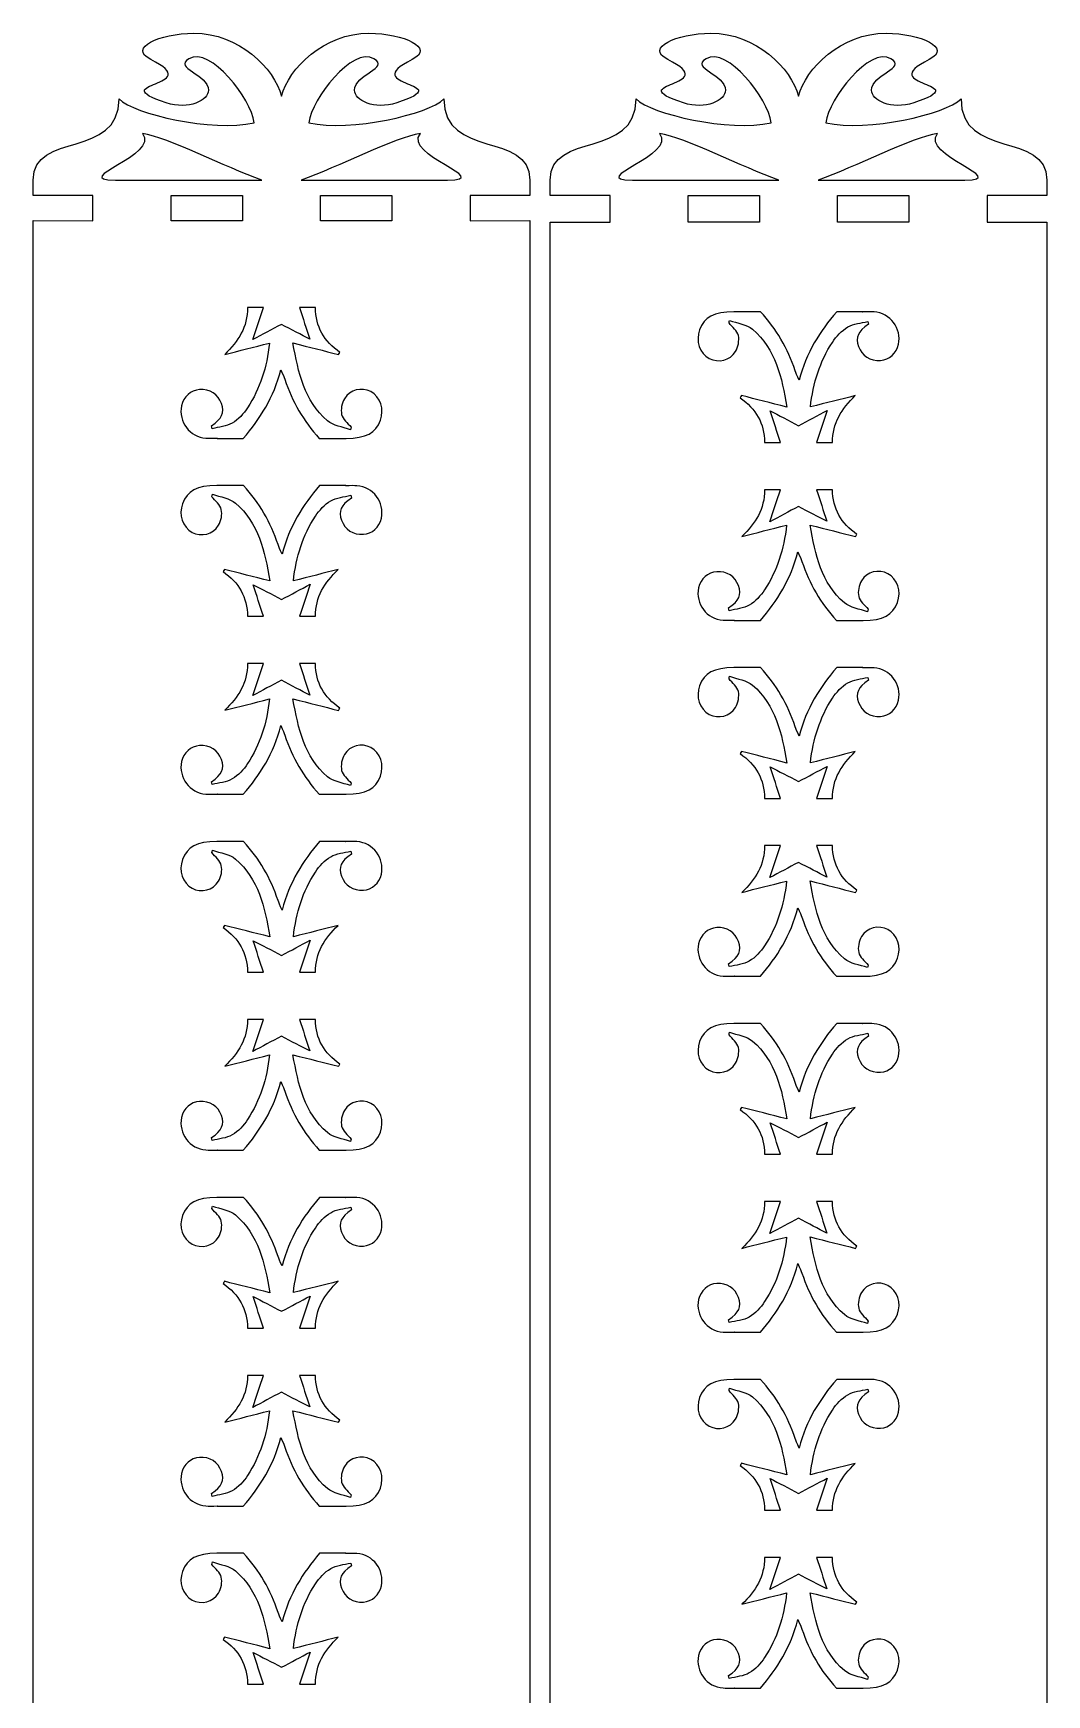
# Model space of a CAD drawing. Extents: x 4 to 934, y -398 to -4.
# Drawn here: x 602 to 731.8, y -216.7 to -4 of the extents above; entities that cross this region are included whole.
import ezdxf

# ---------------------------------------------------------------- set-up
doc = ezdxf.new("R2010")
doc.units = 0
doc.header["$MEASUREMENT"] = 0
doc.layers.add('LAYER_1', color=7, linetype='CONTINUOUS')

msp = doc.modelspace()

# ---------------------------------------------------------------- linework, layer by layer
at = {"layer": 'LAYER_1'}
for points in [[(619.67, -24.79), (628.8, -24.79), (628.8, -28), (619.67, -28), (619.67, -24.79)], [(647.94, -28), (638.81, -28), (638.81, -24.79), (647.94, -24.79), (647.94, -28)], [(685.88, -24.79), (695.02, -24.79), (695.02, -28.2), (685.88, -28.2), (685.88, -24.79)], [(714.16, -28.2), (705.02, -28.2), (705.02, -24.79), (714.16, -24.79), (714.16, -28.2)]]:
    msp.add_lwpolyline(points, dxfattribs=at)
for points, knots in [([(665.6, -24.79), (665.6, -24.79), (665.6, -22.79), (665.6, -22.79), (665.6, -16.47), (654.61, -20.17), (654.61, -12.41), (652.68, -14.34), (642.68, -16.7), (637.31, -15.47), (637.67, -12.37), (642.91, -5.68), (645.65, -7.27), (647.75, -8.47), (643.17, -9.21), (643.17, -11.31), (643.17, -12.57), (645.65, -13.86), (648.56, -12.91), (656.91, -10.18), (643.24, -10.97), (650.56, -7.36), (653.5, -5.9), (649.47, -4), (645.01, -4), (639.3, -4), (634.71, -8.52), (633.81, -12.05), (632.91, -8.52), (628.31, -4), (622.6, -4), (618.14, -4), (614.11, -5.9), (617.06, -7.36), (624.38, -10.97), (610.71, -10.18), (619.05, -12.91), (621.96, -13.86), (624.45, -12.57), (624.45, -11.31), (624.45, -9.21), (619.87, -8.47), (621.96, -7.27), (624.7, -5.68), (629.95, -12.37), (630.3, -15.47), (624.93, -16.7), (614.93, -14.34), (613, -12.41), (613, -20.17), (602.01, -16.47), (602.01, -22.79), (602.01, -22.79), (602.01, -24.79), (602.01, -24.79), (602.01, -24.79), (609.66, -24.79), (609.66, -24.79), (609.66, -24.79), (609.66, -28), (609.66, -28), (609.66, -28), (602.01, -27.99), (602.01, -27.99), (602.01, -27.99), (602.01, -272), (602.01, -272), (602.01, -272), (609.66, -272), (609.66, -272), (609.66, -272), (609.66, -275), (609.66, -275), (609.66, -275), (619.67, -275), (619.67, -275), (619.67, -275), (619.67, -272), (619.67, -272), (619.67, -272), (628.8, -272), (628.8, -272), (628.8, -272), (628.8, -275), (628.8, -275), (628.8, -275), (638.81, -275), (638.81, -275), (638.81, -275), (638.81, -272), (638.81, -272), (638.81, -272), (647.94, -272), (647.94, -272), (647.94, -272), (647.94, -275), (647.94, -275), (647.94, -275), (657.95, -275), (657.95, -275), (657.95, -275), (657.95, -272), (657.95, -272), (657.95, -272), (665.6, -272), (665.6, -272), (665.6, -272), (665.6, -27.99), (665.6, -27.99), (665.6, -27.99), (657.95, -28), (657.95, -28), (657.95, -28), (657.95, -24.79), (657.95, -24.79), (657.95, -24.79), (665.6, -24.79), (665.6, -24.79)], [0, 0, 0, 0, 1, 1, 1, 2, 2, 2, 3, 3, 3, 4, 4, 4, 5, 5, 5, 6, 6, 6, 7, 7, 7, 8, 8, 8, 9, 9, 9, 10, 10, 10, 11, 11, 11, 12, 12, 12, 13, 13, 13, 14, 14, 14, 15, 15, 15, 16, 16, 16, 17, 17, 17, 18, 18, 18, 19, 19, 19, 20, 20, 20, 21, 21, 21, 22, 22, 22, 23, 23, 23, 24, 24, 24, 25, 25, 25, 26, 26, 26, 27, 27, 27, 28, 28, 28, 29, 29, 29, 30, 30, 30, 31, 31, 31, 32, 32, 32, 33, 33, 33, 34, 34, 34, 35, 35, 35, 36, 36, 36, 37, 37, 37, 38, 38, 38, 39, 39, 39, 39]), ([(731.82, -24.79), (731.82, -24.79), (731.82, -22.79), (731.82, -22.79), (731.82, -16.47), (720.83, -20.17), (720.83, -12.41), (718.9, -14.34), (708.89, -16.7), (703.53, -15.47), (703.88, -12.37), (709.13, -5.68), (711.86, -7.27), (713.96, -8.47), (709.38, -9.21), (709.38, -11.31), (709.38, -12.57), (711.86, -13.86), (714.77, -12.91), (723.12, -10.18), (709.45, -10.97), (716.77, -7.36), (719.72, -5.9), (715.68, -4), (711.23, -4), (705.51, -4), (700.92, -8.52), (700.02, -12.05), (699.12, -8.52), (694.53, -4), (688.81, -4), (684.36, -4), (680.32, -5.9), (683.27, -7.36), (690.59, -10.97), (676.92, -10.18), (685.27, -12.91), (688.18, -13.86), (690.66, -12.57), (690.66, -11.31), (690.66, -9.21), (686.09, -8.47), (688.18, -7.27), (690.91, -5.68), (696.16, -12.37), (696.51, -15.47), (691.15, -16.7), (681.15, -14.34), (679.21, -12.41), (679.21, -20.17), (668.23, -16.47), (668.23, -22.79), (668.23, -22.79), (668.23, -24.79), (668.23, -24.79), (668.23, -24.79), (675.88, -24.79), (675.88, -24.79), (675.88, -24.79), (675.88, -28.2), (675.88, -28.2), (675.88, -28.2), (668.23, -28.19), (668.23, -28.19), (668.23, -28.19), (668.23, -249.75), (668.23, -249.75), (668.23, -249.75), (675.88, -249.75), (675.88, -249.75), (675.88, -249.75), (675.88, -252.74), (675.88, -252.74), (675.88, -252.74), (685.88, -252.74), (685.88, -252.74), (685.88, -252.74), (685.88, -249.75), (685.88, -249.75), (685.88, -249.75), (695.02, -249.75), (695.02, -249.75), (695.02, -249.75), (695.02, -252.74), (695.02, -252.74), (695.02, -252.74), (705.02, -252.74), (705.02, -252.74), (705.02, -252.74), (705.02, -249.75), (705.02, -249.75), (705.02, -249.75), (714.16, -249.75), (714.16, -249.75), (714.16, -249.75), (714.16, -252.74), (714.16, -252.74), (714.16, -252.74), (724.16, -252.74), (724.16, -252.74), (724.16, -252.74), (724.16, -249.75), (724.16, -249.75), (724.16, -249.75), (731.82, -249.75), (731.82, -249.75), (731.82, -249.75), (731.82, -28.19), (731.82, -28.19), (731.82, -28.19), (724.16, -28.2), (724.16, -28.2), (724.16, -28.2), (724.16, -24.79), (724.16, -24.79), (724.16, -24.79), (731.82, -24.79), (731.82, -24.79)], [0, 0, 0, 0, 1, 1, 1, 2, 2, 2, 3, 3, 3, 4, 4, 4, 5, 5, 5, 6, 6, 6, 7, 7, 7, 8, 8, 8, 9, 9, 9, 10, 10, 10, 11, 11, 11, 12, 12, 12, 13, 13, 13, 14, 14, 14, 15, 15, 15, 16, 16, 16, 17, 17, 17, 18, 18, 18, 19, 19, 19, 20, 20, 20, 21, 21, 21, 22, 22, 22, 23, 23, 23, 24, 24, 24, 25, 25, 25, 26, 26, 26, 27, 27, 27, 28, 28, 28, 29, 29, 29, 30, 30, 30, 31, 31, 31, 32, 32, 32, 33, 33, 33, 34, 34, 34, 35, 35, 35, 36, 36, 36, 37, 37, 37, 38, 38, 38, 39, 39, 39, 39]), ([(612.53, -22.79), (606.41, -22.79), (618.35, -19.64), (616, -16.82), (619.29, -17.34), (626.62, -21.18), (631.28, -22.79), (631.28, -22.79), (612.53, -22.79), (612.53, -22.79)], [0, 0, 0, 0, 1, 1, 1, 2, 2, 2, 3, 3, 3, 3]), ([(651.61, -16.82), (649.26, -19.64), (661.2, -22.79), (655.08, -22.79), (655.08, -22.79), (636.33, -22.79), (636.33, -22.79), (641, -21.18), (648.32, -17.34), (651.61, -16.82)], [0, 0, 0, 0, 1, 1, 1, 2, 2, 2, 3, 3, 3, 3]), ([(678.74, -22.79), (672.63, -22.79), (684.56, -19.64), (682.21, -16.82), (685.5, -17.34), (692.83, -21.18), (697.49, -22.79), (697.49, -22.79), (678.74, -22.79), (678.74, -22.79)], [0, 0, 0, 0, 1, 1, 1, 2, 2, 2, 3, 3, 3, 3]), ([(717.83, -16.82), (715.48, -19.64), (727.41, -22.79), (721.3, -22.79), (721.3, -22.79), (702.55, -22.79), (702.55, -22.79), (707.21, -21.18), (714.54, -17.34), (717.83, -16.82)], [0, 0, 0, 0, 1, 1, 1, 2, 2, 2, 3, 3, 3, 3]), ([(646.47, -53.55), (645.85, -55.17), (644.67, -55.85), (642.09, -55.86), (642.09, -55.86), (638.65, -55.86), (638.65, -55.86), (636.65, -53.66), (635.17, -51.15), (634.24, -48.3), (634.14, -48), (634, -47.72), (633.73, -47.07), (632.83, -50.61), (631.04, -53.38), (628.92, -55.86), (628.92, -55.86), (625.58, -55.86), (625.58, -55.86), (625.59, -55.85), (625.6, -55.85), (625.61, -55.84), (624.91, -55.84), (624.52, -55.86), (624.13, -55.84), (622.08, -55.71), (620.57, -53.7), (621.01, -51.69), (621.27, -50.51), (622.18, -49.7), (623.32, -49.62), (624.61, -49.53), (625.7, -50.23), (626.11, -51.41), (626.53, -52.59), (626.2, -53.34), (624.85, -54.25), (624.88, -54.38), (624.91, -54.5), (624.93, -54.62), (625.79, -54.39), (626.76, -54.34), (627.5, -53.91), (628.28, -53.45), (628.96, -52.71), (629.46, -51.94), (631.07, -49.48), (631.92, -46.76), (632.28, -43.66), (630.23, -44.19), (628.39, -44.65), (626.55, -45.12), (628.27, -43.43), (629.49, -41.59), (629.44, -39.12), (629.44, -39.12), (631.49, -39.12), (631.49, -39.12), (631.05, -40.48), (630.6, -41.84), (630.14, -43.22), (631.3, -42.6), (632.59, -41.91), (633.79, -41.27), (635.09, -41.95), (636.36, -42.61), (637.43, -43.16), (636.99, -41.81), (636.55, -40.47), (636.12, -39.12), (636.12, -39.12), (638.16, -39.12), (638.16, -39.12), (638.15, -41.57), (639.27, -43.44), (641.29, -44.85), (641.22, -44.94), (641.16, -45.03), (641.09, -45.12), (639.24, -44.65), (637.39, -44.19), (635.28, -43.65), (635.95, -47.49), (636.74, -51.06), (639.69, -53.61), (640.43, -54.26), (641.63, -54.38), (642.63, -54.75), (642.65, -54.64), (642.68, -54.54), (642.71, -54.43), (642.29, -53.89), (641.65, -53.4), (641.51, -52.8), (641.37, -52.18), (641.53, -51.34), (641.87, -50.78), (642.56, -49.6), (644.1, -49.27), (645.24, -49.88), (646.47, -50.53), (647.01, -52.13), (646.47, -53.55)], [0, 0, 0, 0, 1, 1, 1, 2, 2, 2, 3, 3, 3, 4, 4, 4, 5, 5, 5, 6, 6, 6, 7, 7, 7, 8, 8, 8, 9, 9, 9, 10, 10, 10, 11, 11, 11, 12, 12, 12, 13, 13, 13, 14, 14, 14, 15, 15, 15, 16, 16, 16, 17, 17, 17, 18, 18, 18, 19, 19, 19, 20, 20, 20, 21, 21, 21, 22, 22, 22, 23, 23, 23, 24, 24, 24, 25, 25, 25, 26, 26, 26, 27, 27, 27, 28, 28, 28, 29, 29, 29, 30, 30, 30, 31, 31, 31, 32, 32, 32, 33, 33, 33, 34, 34, 34, 34]), ([(700.1, -48.43), (701, -44.9), (702.78, -42.12), (704.91, -39.65), (704.91, -39.65), (708.25, -39.65), (708.25, -39.65), (708.24, -39.66), (708.23, -39.66), (708.22, -39.67), (708.92, -39.67), (709.3, -39.65), (709.69, -39.67), (711.75, -39.8), (713.26, -41.81), (712.82, -43.82), (712.56, -44.99), (711.65, -45.81), (710.51, -45.88), (709.22, -45.98), (708.13, -45.28), (707.71, -44.1), (707.3, -42.92), (707.63, -42.17), (708.97, -41.25), (708.95, -41.13), (708.92, -41.01), (708.9, -40.89), (708.03, -41.11), (707.07, -41.17), (706.33, -41.6), (705.55, -42.06), (704.86, -42.8), (704.36, -43.57), (702.76, -46.02), (701.9, -48.75), (701.54, -51.84), (703.6, -51.32), (705.44, -50.86), (707.28, -50.39), (705.56, -52.08), (704.34, -53.92), (704.38, -56.38), (704.38, -56.38), (702.33, -56.38), (702.33, -56.38), (702.78, -55.03), (703.23, -53.66), (703.69, -52.28), (702.52, -52.91), (701.23, -53.6), (700.04, -54.24), (698.74, -53.56), (697.47, -52.9), (696.39, -52.34), (696.83, -53.7), (697.28, -55.04), (697.71, -56.38), (697.71, -56.38), (695.66, -56.38), (695.66, -56.38), (695.67, -53.94), (694.56, -52.07), (692.54, -50.66), (692.6, -50.57), (692.67, -50.47), (692.73, -50.39), (694.58, -50.85), (696.44, -51.32), (698.54, -51.85), (697.88, -48.02), (697.09, -44.45), (694.14, -41.9), (693.39, -41.25), (692.19, -41.13), (691.2, -40.76), (691.17, -40.87), (691.14, -40.97), (691.12, -41.08), (691.54, -41.62), (692.17, -42.11), (692.32, -42.71), (692.46, -43.33), (692.29, -44.17), (691.96, -44.73), (691.27, -45.91), (689.73, -46.23), (688.59, -45.63), (687.36, -44.98), (686.82, -43.38), (687.36, -41.96), (687.97, -40.34), (689.16, -39.67), (691.74, -39.65), (691.74, -39.65), (695.17, -39.65), (695.17, -39.65), (697.17, -41.84), (698.65, -44.36), (699.59, -47.21), (699.68, -47.5), (699.83, -47.79), (700.1, -48.43)], [0, 0, 0, 0, 1, 1, 1, 2, 2, 2, 3, 3, 3, 4, 4, 4, 5, 5, 5, 6, 6, 6, 7, 7, 7, 8, 8, 8, 9, 9, 9, 10, 10, 10, 11, 11, 11, 12, 12, 12, 13, 13, 13, 14, 14, 14, 15, 15, 15, 16, 16, 16, 17, 17, 17, 18, 18, 18, 19, 19, 19, 20, 20, 20, 21, 21, 21, 22, 22, 22, 23, 23, 23, 24, 24, 24, 25, 25, 25, 26, 26, 26, 27, 27, 27, 28, 28, 28, 29, 29, 29, 30, 30, 30, 31, 31, 31, 32, 32, 32, 33, 33, 33, 34, 34, 34, 34]), ([(643.47, -61.93), (645.53, -62.05), (647.04, -64.06), (646.6, -66.08), (646.34, -67.25), (645.43, -68.06), (644.29, -68.14), (643, -68.23), (641.91, -67.53), (641.5, -66.35), (641.08, -65.17), (641.41, -64.42), (642.76, -63.51), (642.73, -63.38), (642.71, -63.26), (642.68, -63.14), (641.81, -63.37), (640.85, -63.42), (640.11, -63.86), (639.34, -64.32), (638.65, -65.06), (638.15, -65.82), (636.55, -68.28), (635.68, -71), (635.33, -74.1), (637.38, -73.58), (639.22, -73.11), (641.06, -72.65), (639.34, -74.33), (638.12, -76.17), (638.17, -78.64), (638.17, -78.64), (636.12, -78.64), (636.12, -78.64), (636.56, -77.28), (637.02, -75.92), (637.47, -74.54), (636.31, -75.16), (635.02, -75.85), (633.82, -76.49), (632.52, -75.81), (631.25, -75.15), (630.18, -74.6), (630.62, -75.95), (631.06, -77.3), (631.5, -78.64), (631.5, -78.64), (629.45, -78.64), (629.45, -78.64), (629.45, -76.19), (628.34, -74.32), (626.32, -72.91), (626.39, -72.82), (626.45, -72.73), (626.51, -72.64), (628.37, -73.11), (630.22, -73.58), (632.33, -74.11), (631.66, -70.27), (630.87, -66.7), (627.92, -64.15), (627.17, -63.5), (625.98, -63.38), (624.98, -63.01), (624.95, -63.12), (624.93, -63.23), (624.9, -63.33), (625.32, -63.87), (625.96, -64.36), (626.1, -64.97), (626.25, -65.59), (626.08, -66.42), (625.75, -66.99), (625.05, -68.16), (623.51, -68.49), (622.37, -67.89), (621.14, -67.23), (620.6, -65.63), (621.14, -64.22), (621.76, -62.59), (622.94, -61.92), (625.52, -61.9), (625.52, -61.9), (628.96, -61.9), (628.96, -61.9), (630.95, -64.1), (632.43, -66.62), (633.37, -69.46), (633.46, -69.76), (633.61, -70.04), (633.88, -70.69), (634.78, -67.15), (636.57, -64.38), (638.69, -61.9), (638.69, -61.9), (642.03, -61.9), (642.03, -61.9), (642.03, -61.91), (642.02, -61.92), (642, -61.92), (642.7, -61.92), (643.09, -61.9), (643.47, -61.93)], [0, 0, 0, 0, 1, 1, 1, 2, 2, 2, 3, 3, 3, 4, 4, 4, 5, 5, 5, 6, 6, 6, 7, 7, 7, 8, 8, 8, 9, 9, 9, 10, 10, 10, 11, 11, 11, 12, 12, 12, 13, 13, 13, 14, 14, 14, 15, 15, 15, 16, 16, 16, 17, 17, 17, 18, 18, 18, 19, 19, 19, 20, 20, 20, 21, 21, 21, 22, 22, 22, 23, 23, 23, 24, 24, 24, 25, 25, 25, 26, 26, 26, 27, 27, 27, 28, 28, 28, 29, 29, 29, 30, 30, 30, 31, 31, 31, 32, 32, 32, 33, 33, 33, 34, 34, 34, 34]), ([(712.69, -76.85), (712.07, -78.48), (710.88, -79.15), (708.3, -79.17), (708.3, -79.17), (704.87, -79.17), (704.87, -79.17), (702.87, -76.97), (701.39, -74.45), (700.46, -71.61), (700.36, -71.31), (700.22, -71.02), (699.94, -70.38), (699.04, -73.91), (697.26, -76.69), (695.14, -79.17), (695.14, -79.17), (691.79, -79.17), (691.79, -79.17), (691.8, -79.16), (691.81, -79.15), (691.82, -79.15), (691.13, -79.15), (690.74, -79.16), (690.35, -79.14), (688.29, -79.02), (686.78, -77), (687.22, -74.99), (687.49, -73.82), (688.4, -73.01), (689.54, -72.93), (690.82, -72.84), (691.91, -73.53), (692.33, -74.71), (692.75, -75.9), (692.41, -76.64), (691.07, -77.56), (691.09, -77.68), (691.12, -77.8), (691.14, -77.92), (692.01, -77.7), (692.98, -77.65), (693.72, -77.21), (694.49, -76.75), (695.18, -76.01), (695.68, -75.24), (697.28, -72.79), (698.14, -70.06), (698.5, -66.97), (696.44, -67.49), (694.6, -67.95), (692.77, -68.42), (694.49, -66.73), (695.71, -64.89), (695.66, -62.43), (695.66, -62.43), (697.71, -62.43), (697.71, -62.43), (697.26, -63.79), (696.81, -65.15), (696.36, -66.53), (697.52, -65.91), (698.81, -65.22), (700.01, -64.58), (701.31, -65.26), (702.58, -65.91), (703.65, -66.47), (703.21, -65.12), (702.77, -63.77), (702.33, -62.43), (702.33, -62.43), (704.38, -62.43), (704.38, -62.43), (704.37, -64.87), (705.49, -66.74), (707.51, -68.15), (707.44, -68.24), (707.38, -68.34), (707.31, -68.43), (705.46, -67.96), (703.61, -67.49), (701.5, -66.96), (702.17, -70.79), (702.95, -74.36), (705.9, -76.92), (706.65, -77.56), (707.85, -77.69), (708.84, -78.05), (708.87, -77.95), (708.9, -77.84), (708.93, -77.73), (708.51, -77.19), (707.87, -76.7), (707.73, -76.1), (707.58, -75.48), (707.75, -74.64), (708.08, -74.08), (708.77, -72.9), (710.32, -72.58), (711.46, -73.18), (712.69, -73.83), (713.23, -75.43), (712.69, -76.85)], [0, 0, 0, 0, 1, 1, 1, 2, 2, 2, 3, 3, 3, 4, 4, 4, 5, 5, 5, 6, 6, 6, 7, 7, 7, 8, 8, 8, 9, 9, 9, 10, 10, 10, 11, 11, 11, 12, 12, 12, 13, 13, 13, 14, 14, 14, 15, 15, 15, 16, 16, 16, 17, 17, 17, 18, 18, 18, 19, 19, 19, 20, 20, 20, 21, 21, 21, 22, 22, 22, 23, 23, 23, 24, 24, 24, 25, 25, 25, 26, 26, 26, 27, 27, 27, 28, 28, 28, 29, 29, 29, 30, 30, 30, 31, 31, 31, 32, 32, 32, 33, 33, 33, 34, 34, 34, 34]), ([(646.47, -99.1), (645.85, -100.73), (644.67, -101.4), (642.09, -101.42), (642.09, -101.42), (638.65, -101.42), (638.65, -101.42), (636.65, -99.22), (635.17, -96.7), (634.24, -93.86), (634.14, -93.56), (634, -93.28), (633.73, -92.63), (632.83, -96.17), (631.04, -98.94), (628.92, -101.42), (628.92, -101.42), (625.58, -101.42), (625.58, -101.42), (625.59, -101.41), (625.6, -101.41), (625.61, -101.4), (624.91, -101.4), (624.52, -101.42), (624.13, -101.4), (622.08, -101.27), (620.57, -99.26), (621.01, -97.24), (621.27, -96.07), (622.18, -95.26), (623.32, -95.18), (624.61, -95.09), (625.7, -95.79), (626.11, -96.97), (626.53, -98.15), (626.2, -98.89), (624.85, -99.82), (624.88, -99.94), (624.91, -100.06), (624.93, -100.18), (625.79, -99.95), (626.76, -99.9), (627.5, -99.46), (628.28, -99), (628.96, -98.26), (629.46, -97.5), (631.07, -95.04), (631.92, -92.32), (632.28, -89.22), (630.23, -89.74), (628.39, -90.21), (626.55, -90.67), (628.27, -88.99), (629.49, -87.15), (629.44, -84.68), (629.44, -84.68), (631.49, -84.68), (631.49, -84.68), (631.05, -86.04), (630.6, -87.4), (630.14, -88.78), (631.3, -88.16), (632.59, -87.47), (633.79, -86.83), (635.09, -87.51), (636.36, -88.17), (637.43, -88.72), (636.99, -87.37), (636.55, -86.03), (636.12, -84.68), (636.12, -84.68), (638.16, -84.68), (638.16, -84.68), (638.15, -87.13), (639.27, -89), (641.29, -90.41), (641.22, -90.5), (641.16, -90.59), (641.09, -90.68), (639.24, -90.21), (637.39, -89.74), (635.28, -89.21), (635.95, -93.05), (636.74, -96.62), (639.69, -99.17), (640.43, -99.82), (641.63, -99.94), (642.63, -100.31), (642.65, -100.2), (642.68, -100.09), (642.71, -99.99), (642.29, -99.45), (641.65, -98.96), (641.51, -98.36), (641.37, -97.73), (641.53, -96.9), (641.87, -96.34), (642.56, -95.16), (644.1, -94.83), (645.24, -95.43), (646.47, -96.09), (647.01, -97.68), (646.47, -99.1)], [0, 0, 0, 0, 1, 1, 1, 2, 2, 2, 3, 3, 3, 4, 4, 4, 5, 5, 5, 6, 6, 6, 7, 7, 7, 8, 8, 8, 9, 9, 9, 10, 10, 10, 11, 11, 11, 12, 12, 12, 13, 13, 13, 14, 14, 14, 15, 15, 15, 16, 16, 16, 17, 17, 17, 18, 18, 18, 19, 19, 19, 20, 20, 20, 21, 21, 21, 22, 22, 22, 23, 23, 23, 24, 24, 24, 25, 25, 25, 26, 26, 26, 27, 27, 27, 28, 28, 28, 29, 29, 29, 30, 30, 30, 31, 31, 31, 32, 32, 32, 33, 33, 33, 34, 34, 34, 34]), ([(709.69, -85.23), (711.75, -85.35), (713.26, -87.37), (712.82, -89.38), (712.56, -90.55), (711.65, -91.37), (710.51, -91.45), (709.22, -91.53), (708.13, -90.84), (707.71, -89.65), (707.3, -88.48), (707.63, -87.73), (708.97, -86.81), (708.95, -86.69), (708.92, -86.57), (708.9, -86.45), (708.03, -86.67), (707.07, -86.73), (706.33, -87.16), (705.55, -87.62), (704.86, -88.36), (704.36, -89.12), (702.76, -91.58), (701.9, -94.31), (701.54, -97.4), (703.6, -96.88), (705.44, -96.42), (707.28, -95.95), (705.56, -97.64), (704.34, -99.48), (704.38, -101.94), (704.38, -101.94), (702.33, -101.94), (702.33, -101.94), (702.78, -100.58), (703.23, -99.22), (703.69, -97.85), (702.52, -98.46), (701.23, -99.15), (700.04, -99.79), (698.74, -99.12), (697.47, -98.46), (696.39, -97.9), (696.83, -99.26), (697.28, -100.6), (697.71, -101.94), (697.71, -101.94), (695.66, -101.94), (695.66, -101.94), (695.67, -99.5), (694.56, -97.63), (692.54, -96.22), (692.6, -96.13), (692.67, -96.04), (692.73, -95.94), (694.58, -96.41), (696.44, -96.88), (698.54, -97.42), (697.88, -93.58), (697.09, -90.01), (694.14, -87.45), (693.39, -86.81), (692.19, -86.68), (691.2, -86.32), (691.17, -86.42), (691.14, -86.53), (691.12, -86.63), (691.54, -87.18), (692.17, -87.66), (692.32, -88.27), (692.46, -88.89), (692.29, -89.73), (691.96, -90.29), (691.27, -91.46), (689.73, -91.8), (688.59, -91.19), (687.36, -90.54), (686.82, -88.94), (687.36, -87.52), (687.97, -85.89), (689.16, -85.22), (691.74, -85.21), (691.74, -85.21), (695.17, -85.21), (695.17, -85.21), (697.17, -87.4), (698.65, -89.92), (699.59, -92.77), (699.68, -93.07), (699.83, -93.35), (700.1, -93.99), (701, -90.46), (702.78, -87.68), (704.91, -85.21), (704.91, -85.21), (708.25, -85.21), (708.25, -85.21), (708.24, -85.21), (708.23, -85.22), (708.22, -85.23), (708.92, -85.23), (709.3, -85.21), (709.69, -85.23)], [0, 0, 0, 0, 1, 1, 1, 2, 2, 2, 3, 3, 3, 4, 4, 4, 5, 5, 5, 6, 6, 6, 7, 7, 7, 8, 8, 8, 9, 9, 9, 10, 10, 10, 11, 11, 11, 12, 12, 12, 13, 13, 13, 14, 14, 14, 15, 15, 15, 16, 16, 16, 17, 17, 17, 18, 18, 18, 19, 19, 19, 20, 20, 20, 21, 21, 21, 22, 22, 22, 23, 23, 23, 24, 24, 24, 25, 25, 25, 26, 26, 26, 27, 27, 27, 28, 28, 28, 29, 29, 29, 30, 30, 30, 31, 31, 31, 32, 32, 32, 33, 33, 33, 34, 34, 34, 34]), ([(643.47, -107.48), (645.53, -107.61), (647.04, -109.62), (646.6, -111.63), (646.34, -112.8), (645.43, -113.62), (644.29, -113.7), (643, -113.79), (641.91, -113.09), (641.5, -111.91), (641.08, -110.73), (641.41, -109.98), (642.76, -109.07), (642.73, -108.95), (642.71, -108.82), (642.68, -108.7), (641.81, -108.92), (640.85, -108.98), (640.11, -109.42), (639.34, -109.87), (638.65, -110.61), (638.15, -111.38), (636.55, -113.83), (635.68, -116.56), (635.33, -119.66), (637.38, -119.14), (639.22, -118.67), (641.06, -118.21), (639.34, -119.89), (638.12, -121.73), (638.17, -124.2), (638.17, -124.2), (636.12, -124.2), (636.12, -124.2), (636.56, -122.84), (637.02, -121.48), (637.47, -120.1), (636.31, -120.72), (635.02, -121.41), (633.82, -122.05), (632.52, -121.37), (631.25, -120.71), (630.18, -120.16), (630.62, -121.51), (631.06, -122.86), (631.5, -124.2), (631.5, -124.2), (629.45, -124.2), (629.45, -124.2), (629.45, -121.75), (628.34, -119.88), (626.32, -118.47), (626.39, -118.38), (626.45, -118.29), (626.51, -118.2), (628.37, -118.67), (630.22, -119.14), (632.33, -119.67), (631.66, -115.83), (630.87, -112.26), (627.92, -109.71), (627.17, -109.06), (625.98, -108.94), (624.98, -108.57), (624.95, -108.68), (624.93, -108.78), (624.9, -108.89), (625.32, -109.43), (625.96, -109.92), (626.1, -110.53), (626.25, -111.15), (626.08, -111.98), (625.75, -112.54), (625.05, -113.72), (623.51, -114.05), (622.37, -113.45), (621.14, -112.79), (620.6, -111.19), (621.14, -109.77), (621.76, -108.15), (622.94, -107.48), (625.52, -107.46), (625.52, -107.46), (628.96, -107.46), (628.96, -107.46), (630.95, -109.65), (632.43, -112.17), (633.37, -115.02), (633.46, -115.32), (633.61, -115.6), (633.88, -116.24), (634.78, -112.71), (636.57, -109.94), (638.69, -107.46), (638.69, -107.46), (642.03, -107.46), (642.03, -107.46), (642.03, -107.47), (642.02, -107.47), (642, -107.48), (642.7, -107.48), (643.09, -107.46), (643.47, -107.48)], [0, 0, 0, 0, 1, 1, 1, 2, 2, 2, 3, 3, 3, 4, 4, 4, 5, 5, 5, 6, 6, 6, 7, 7, 7, 8, 8, 8, 9, 9, 9, 10, 10, 10, 11, 11, 11, 12, 12, 12, 13, 13, 13, 14, 14, 14, 15, 15, 15, 16, 16, 16, 17, 17, 17, 18, 18, 18, 19, 19, 19, 20, 20, 20, 21, 21, 21, 22, 22, 22, 23, 23, 23, 24, 24, 24, 25, 25, 25, 26, 26, 26, 27, 27, 27, 28, 28, 28, 29, 29, 29, 30, 30, 30, 31, 31, 31, 32, 32, 32, 33, 33, 33, 34, 34, 34, 34]), ([(712.69, -122.41), (712.07, -124.04), (710.88, -124.71), (708.3, -124.72), (708.3, -124.72), (704.87, -124.72), (704.87, -124.72), (702.87, -122.53), (701.39, -120.01), (700.46, -117.16), (700.36, -116.86), (700.22, -116.58), (699.94, -115.94), (699.04, -119.47), (697.26, -122.25), (695.14, -124.72), (695.14, -124.72), (691.79, -124.72), (691.79, -124.72), (691.8, -124.72), (691.81, -124.71), (691.82, -124.7), (691.13, -124.7), (690.74, -124.72), (690.35, -124.7), (688.29, -124.58), (686.78, -122.56), (687.22, -120.55), (687.49, -119.38), (688.4, -118.56), (689.54, -118.48), (690.82, -118.4), (691.91, -119.09), (692.33, -120.27), (692.75, -121.45), (692.41, -122.2), (691.07, -123.12), (691.09, -123.24), (691.12, -123.36), (691.14, -123.48), (692.01, -123.26), (692.98, -123.2), (693.72, -122.77), (694.49, -122.31), (695.18, -121.57), (695.68, -120.8), (697.28, -118.35), (698.14, -115.62), (698.5, -112.53), (696.44, -113.05), (694.6, -113.51), (692.77, -113.98), (694.49, -112.29), (695.71, -110.45), (695.66, -107.98), (695.66, -107.98), (697.71, -107.98), (697.71, -107.98), (697.26, -109.35), (696.81, -110.71), (696.36, -112.08), (697.52, -111.47), (698.81, -110.77), (700.01, -110.14), (701.31, -110.81), (702.58, -111.47), (703.65, -112.03), (703.21, -110.67), (702.77, -109.33), (702.33, -107.98), (702.33, -107.98), (704.38, -107.98), (704.38, -107.98), (704.37, -110.43), (705.49, -112.3), (707.51, -113.71), (707.44, -113.8), (707.38, -113.89), (707.31, -113.99), (705.46, -113.52), (703.61, -113.05), (701.5, -112.51), (702.17, -116.35), (702.95, -119.92), (705.9, -122.48), (706.65, -123.12), (707.85, -123.25), (708.84, -123.61), (708.87, -123.5), (708.9, -123.4), (708.93, -123.3), (708.51, -122.75), (707.87, -122.27), (707.73, -121.66), (707.58, -121.04), (707.75, -120.2), (708.08, -119.64), (708.77, -118.47), (710.32, -118.13), (711.46, -118.74), (712.69, -119.39), (713.23, -120.99), (712.69, -122.41)], [0, 0, 0, 0, 1, 1, 1, 2, 2, 2, 3, 3, 3, 4, 4, 4, 5, 5, 5, 6, 6, 6, 7, 7, 7, 8, 8, 8, 9, 9, 9, 10, 10, 10, 11, 11, 11, 12, 12, 12, 13, 13, 13, 14, 14, 14, 15, 15, 15, 16, 16, 16, 17, 17, 17, 18, 18, 18, 19, 19, 19, 20, 20, 20, 21, 21, 21, 22, 22, 22, 23, 23, 23, 24, 24, 24, 25, 25, 25, 26, 26, 26, 27, 27, 27, 28, 28, 28, 29, 29, 29, 30, 30, 30, 31, 31, 31, 32, 32, 32, 33, 33, 33, 34, 34, 34, 34]), ([(646.47, -144.66), (645.85, -146.29), (644.67, -146.96), (642.09, -146.98), (642.09, -146.98), (638.65, -146.98), (638.65, -146.98), (636.65, -144.78), (635.17, -142.26), (634.24, -139.42), (634.14, -139.12), (634, -138.84), (633.73, -138.19), (632.83, -141.73), (631.04, -144.5), (628.92, -146.98), (628.92, -146.98), (625.58, -146.98), (625.58, -146.98), (625.59, -146.97), (625.6, -146.96), (625.61, -146.96), (624.91, -146.96), (624.52, -146.98), (624.13, -146.95), (622.08, -146.83), (620.57, -144.82), (621.01, -142.8), (621.27, -141.63), (622.18, -140.82), (623.32, -140.74), (624.61, -140.65), (625.7, -141.34), (626.11, -142.53), (626.53, -143.71), (626.2, -144.46), (624.85, -145.37), (624.88, -145.49), (624.91, -145.62), (624.93, -145.74), (625.79, -145.51), (626.76, -145.46), (627.5, -145.02), (628.28, -144.56), (628.96, -143.82), (629.46, -143.06), (631.07, -140.6), (631.92, -137.88), (632.28, -134.78), (630.23, -135.3), (628.39, -135.77), (626.55, -136.23), (628.27, -134.55), (629.49, -132.7), (629.44, -130.24), (629.44, -130.24), (631.49, -130.24), (631.49, -130.24), (631.05, -131.6), (630.6, -132.96), (630.14, -134.34), (631.3, -133.72), (632.59, -133.03), (633.79, -132.39), (635.09, -133.07), (636.36, -133.72), (637.43, -134.28), (636.99, -132.93), (636.55, -131.58), (636.12, -130.24), (636.12, -130.24), (638.16, -130.24), (638.16, -130.24), (638.15, -132.69), (639.27, -134.56), (641.29, -135.96), (641.22, -136.06), (641.16, -136.15), (641.09, -136.24), (639.24, -135.77), (637.39, -135.3), (635.28, -134.77), (635.95, -138.61), (636.74, -142.17), (639.69, -144.73), (640.43, -145.38), (641.63, -145.5), (642.63, -145.86), (642.65, -145.76), (642.68, -145.65), (642.71, -145.55), (642.29, -145.01), (641.65, -144.52), (641.51, -143.91), (641.37, -143.29), (641.53, -142.46), (641.87, -141.89), (642.56, -140.72), (644.1, -140.39), (645.24, -140.99), (646.47, -141.64), (647.01, -143.25), (646.47, -144.66)], [0, 0, 0, 0, 1, 1, 1, 2, 2, 2, 3, 3, 3, 4, 4, 4, 5, 5, 5, 6, 6, 6, 7, 7, 7, 8, 8, 8, 9, 9, 9, 10, 10, 10, 11, 11, 11, 12, 12, 12, 13, 13, 13, 14, 14, 14, 15, 15, 15, 16, 16, 16, 17, 17, 17, 18, 18, 18, 19, 19, 19, 20, 20, 20, 21, 21, 21, 22, 22, 22, 23, 23, 23, 24, 24, 24, 25, 25, 25, 26, 26, 26, 27, 27, 27, 28, 28, 28, 29, 29, 29, 30, 30, 30, 31, 31, 31, 32, 32, 32, 33, 33, 33, 34, 34, 34, 34]), ([(709.69, -130.79), (711.75, -130.91), (713.26, -132.93), (712.82, -134.94), (712.56, -136.11), (711.65, -136.92), (710.51, -137), (709.22, -137.09), (708.13, -136.39), (707.71, -135.21), (707.3, -134.03), (707.63, -133.29), (708.97, -132.37), (708.95, -132.25), (708.92, -132.13), (708.9, -132.01), (708.03, -132.23), (707.07, -132.28), (706.33, -132.72), (705.55, -133.18), (704.86, -133.92), (704.36, -134.68), (702.76, -137.14), (701.9, -139.86), (701.54, -142.96), (703.6, -142.44), (705.44, -141.97), (707.28, -141.51), (705.56, -143.2), (704.34, -145.04), (704.38, -147.5), (704.38, -147.5), (702.33, -147.5), (702.33, -147.5), (702.78, -146.14), (703.23, -144.78), (703.69, -143.4), (702.52, -144.02), (701.23, -144.71), (700.04, -145.35), (698.74, -144.67), (697.47, -144.02), (696.39, -143.46), (696.83, -144.81), (697.28, -146.16), (697.71, -147.5), (697.71, -147.5), (695.66, -147.5), (695.66, -147.5), (695.67, -145.05), (694.56, -143.18), (692.54, -141.78), (692.6, -141.69), (692.67, -141.59), (692.73, -141.5), (694.58, -141.97), (696.44, -142.44), (698.54, -142.97), (697.88, -139.13), (697.09, -135.57), (694.14, -133.01), (693.39, -132.36), (692.19, -132.24), (691.2, -131.88), (691.17, -131.98), (691.14, -132.09), (691.12, -132.2), (691.54, -132.74), (692.17, -133.22), (692.32, -133.83), (692.46, -134.45), (692.29, -135.29), (691.96, -135.85), (691.27, -137.03), (689.73, -137.35), (688.59, -136.75), (687.36, -136.1), (686.82, -134.5), (687.36, -133.08), (687.97, -131.45), (689.16, -130.78), (691.74, -130.76), (691.74, -130.76), (695.17, -130.76), (695.17, -130.76), (697.17, -132.96), (698.65, -135.48), (699.59, -138.32), (699.68, -138.62), (699.83, -138.91), (700.1, -139.55), (701, -136.01), (702.78, -133.24), (704.91, -130.76), (704.91, -130.76), (708.25, -130.76), (708.25, -130.76), (708.24, -130.77), (708.23, -130.78), (708.22, -130.78), (708.92, -130.78), (709.3, -130.76), (709.69, -130.79)], [0, 0, 0, 0, 1, 1, 1, 2, 2, 2, 3, 3, 3, 4, 4, 4, 5, 5, 5, 6, 6, 6, 7, 7, 7, 8, 8, 8, 9, 9, 9, 10, 10, 10, 11, 11, 11, 12, 12, 12, 13, 13, 13, 14, 14, 14, 15, 15, 15, 16, 16, 16, 17, 17, 17, 18, 18, 18, 19, 19, 19, 20, 20, 20, 21, 21, 21, 22, 22, 22, 23, 23, 23, 24, 24, 24, 25, 25, 25, 26, 26, 26, 27, 27, 27, 28, 28, 28, 29, 29, 29, 30, 30, 30, 31, 31, 31, 32, 32, 32, 33, 33, 33, 34, 34, 34, 34]), ([(643.47, -153.04), (645.53, -153.17), (647.04, -155.18), (646.6, -157.19), (646.34, -158.37), (645.43, -159.18), (644.29, -159.26), (643, -159.35), (641.91, -158.65), (641.5, -157.47), (641.08, -156.29), (641.41, -155.54), (642.76, -154.62), (642.73, -154.5), (642.71, -154.38), (642.68, -154.26), (641.81, -154.48), (640.85, -154.54), (640.11, -154.98), (639.34, -155.43), (638.65, -156.18), (638.15, -156.94), (636.55, -159.4), (635.68, -162.12), (635.33, -165.21), (637.38, -164.69), (639.22, -164.23), (641.06, -163.76), (639.34, -165.45), (638.12, -167.29), (638.17, -169.76), (638.17, -169.76), (636.12, -169.76), (636.12, -169.76), (636.56, -168.4), (637.02, -167.03), (637.47, -165.66), (636.31, -166.27), (635.02, -166.97), (633.82, -167.6), (632.52, -166.93), (631.25, -166.27), (630.18, -165.71), (630.62, -167.07), (631.06, -168.41), (631.5, -169.76), (631.5, -169.76), (629.45, -169.76), (629.45, -169.76), (629.45, -167.31), (628.34, -165.44), (626.32, -164.03), (626.39, -163.94), (626.45, -163.85), (626.51, -163.76), (628.37, -164.23), (630.22, -164.69), (632.33, -165.23), (631.66, -161.39), (630.87, -157.82), (627.92, -155.27), (627.17, -154.62), (625.98, -154.5), (624.98, -154.13), (624.95, -154.24), (624.93, -154.34), (624.9, -154.45), (625.32, -154.99), (625.96, -155.48), (626.1, -156.08), (626.25, -156.7), (626.08, -157.54), (625.75, -158.1), (625.05, -159.28), (623.51, -159.61), (622.37, -159), (621.14, -158.35), (620.6, -156.75), (621.14, -155.34), (621.76, -153.71), (622.94, -153.04), (625.52, -153.02), (625.52, -153.02), (628.96, -153.02), (628.96, -153.02), (630.95, -155.21), (632.43, -157.73), (633.37, -160.58), (633.46, -160.88), (633.61, -161.16), (633.88, -161.8), (634.78, -158.27), (636.57, -155.49), (638.69, -153.02), (638.69, -153.02), (642.03, -153.02), (642.03, -153.02), (642.03, -153.02), (642.02, -153.03), (642, -153.04), (642.7, -153.04), (643.09, -153.02), (643.47, -153.04)], [0, 0, 0, 0, 1, 1, 1, 2, 2, 2, 3, 3, 3, 4, 4, 4, 5, 5, 5, 6, 6, 6, 7, 7, 7, 8, 8, 8, 9, 9, 9, 10, 10, 10, 11, 11, 11, 12, 12, 12, 13, 13, 13, 14, 14, 14, 15, 15, 15, 16, 16, 16, 17, 17, 17, 18, 18, 18, 19, 19, 19, 20, 20, 20, 21, 21, 21, 22, 22, 22, 23, 23, 23, 24, 24, 24, 25, 25, 25, 26, 26, 26, 27, 27, 27, 28, 28, 28, 29, 29, 29, 30, 30, 30, 31, 31, 31, 32, 32, 32, 33, 33, 33, 34, 34, 34, 34]), ([(712.69, -167.97), (712.07, -169.59), (710.88, -170.26), (708.3, -170.28), (708.3, -170.28), (704.87, -170.28), (704.87, -170.28), (702.87, -168.09), (701.39, -165.57), (700.46, -162.72), (700.36, -162.43), (700.22, -162.14), (699.94, -161.5), (699.04, -165.03), (697.26, -167.81), (695.14, -170.28), (695.14, -170.28), (691.79, -170.28), (691.79, -170.28), (691.8, -170.27), (691.81, -170.27), (691.82, -170.26), (691.13, -170.26), (690.74, -170.28), (690.35, -170.26), (688.29, -170.13), (686.78, -168.12), (687.22, -166.11), (687.49, -164.94), (688.4, -164.12), (689.54, -164.04), (690.82, -163.95), (691.91, -164.65), (692.33, -165.83), (692.75, -167.01), (692.41, -167.76), (691.07, -168.68), (691.09, -168.8), (691.12, -168.92), (691.14, -169.04), (692.01, -168.82), (692.98, -168.76), (693.72, -168.33), (694.49, -167.87), (695.18, -167.13), (695.68, -166.36), (697.28, -163.91), (698.14, -161.18), (698.5, -158.09), (696.44, -158.61), (694.6, -159.07), (692.77, -159.54), (694.49, -157.85), (695.71, -156.01), (695.66, -153.55), (695.66, -153.55), (697.71, -153.55), (697.71, -153.55), (697.26, -154.9), (696.81, -156.27), (696.36, -157.64), (697.52, -157.02), (698.81, -156.33), (700.01, -155.69), (701.31, -156.37), (702.58, -157.03), (703.65, -157.59), (703.21, -156.23), (702.77, -154.89), (702.33, -153.55), (702.33, -153.55), (704.38, -153.55), (704.38, -153.55), (704.37, -155.99), (705.49, -157.86), (707.51, -159.27), (707.44, -159.36), (707.38, -159.46), (707.31, -159.54), (705.46, -159.07), (703.61, -158.61), (701.5, -158.08), (702.17, -161.91), (702.95, -165.48), (705.9, -168.03), (706.65, -168.68), (707.85, -168.8), (708.84, -169.17), (708.87, -169.06), (708.9, -168.96), (708.93, -168.85), (708.51, -168.31), (707.87, -167.82), (707.73, -167.22), (707.58, -166.6), (707.75, -165.76), (708.08, -165.2), (708.77, -164.02), (710.32, -163.69), (711.46, -164.3), (712.69, -164.95), (713.23, -166.55), (712.69, -167.97)], [0, 0, 0, 0, 1, 1, 1, 2, 2, 2, 3, 3, 3, 4, 4, 4, 5, 5, 5, 6, 6, 6, 7, 7, 7, 8, 8, 8, 9, 9, 9, 10, 10, 10, 11, 11, 11, 12, 12, 12, 13, 13, 13, 14, 14, 14, 15, 15, 15, 16, 16, 16, 17, 17, 17, 18, 18, 18, 19, 19, 19, 20, 20, 20, 21, 21, 21, 22, 22, 22, 23, 23, 23, 24, 24, 24, 25, 25, 25, 26, 26, 26, 27, 27, 27, 28, 28, 28, 29, 29, 29, 30, 30, 30, 31, 31, 31, 32, 32, 32, 33, 33, 33, 34, 34, 34, 34]), ([(646.47, -190.22), (645.85, -191.85), (644.67, -192.52), (642.09, -192.54), (642.09, -192.54), (638.65, -192.54), (638.65, -192.54), (636.65, -190.34), (635.17, -187.82), (634.24, -184.98), (634.14, -184.68), (634, -184.39), (633.73, -183.75), (632.83, -187.29), (631.04, -190.06), (628.92, -192.54), (628.92, -192.54), (625.58, -192.54), (625.58, -192.54), (625.59, -192.53), (625.6, -192.52), (625.61, -192.52), (624.91, -192.52), (624.52, -192.54), (624.13, -192.51), (622.08, -192.39), (620.57, -190.37), (621.01, -188.36), (621.27, -187.19), (622.18, -186.38), (623.32, -186.3), (624.61, -186.21), (625.7, -186.91), (626.11, -188.09), (626.53, -189.27), (626.2, -190.01), (624.85, -190.93), (624.88, -191.05), (624.91, -191.17), (624.93, -191.29), (625.79, -191.07), (626.76, -191.02), (627.5, -190.58), (628.28, -190.12), (628.96, -189.38), (629.46, -188.62), (631.07, -186.16), (631.92, -183.43), (632.28, -180.34), (630.23, -180.86), (628.39, -181.32), (626.55, -181.79), (628.27, -180.1), (629.49, -178.27), (629.44, -175.8), (629.44, -175.8), (631.49, -175.8), (631.49, -175.8), (631.05, -177.16), (630.6, -178.52), (630.14, -179.9), (631.3, -179.28), (632.59, -178.59), (633.79, -177.95), (635.09, -178.63), (636.36, -179.29), (637.43, -179.84), (636.99, -178.48), (636.55, -177.14), (636.12, -175.8), (636.12, -175.8), (638.16, -175.8), (638.16, -175.8), (638.15, -178.24), (639.27, -180.11), (641.29, -181.53), (641.22, -181.62), (641.16, -181.71), (641.09, -181.8), (639.24, -181.33), (637.39, -180.86), (635.28, -180.33), (635.95, -184.16), (636.74, -187.73), (639.69, -190.29), (640.43, -190.93), (641.63, -191.06), (642.63, -191.43), (642.65, -191.32), (642.68, -191.21), (642.71, -191.11), (642.29, -190.57), (641.65, -190.08), (641.51, -189.47), (641.37, -188.85), (641.53, -188.02), (641.87, -187.45), (642.56, -186.28), (644.1, -185.95), (645.24, -186.55), (646.47, -187.21), (647.01, -188.8), (646.47, -190.22)], [0, 0, 0, 0, 1, 1, 1, 2, 2, 2, 3, 3, 3, 4, 4, 4, 5, 5, 5, 6, 6, 6, 7, 7, 7, 8, 8, 8, 9, 9, 9, 10, 10, 10, 11, 11, 11, 12, 12, 12, 13, 13, 13, 14, 14, 14, 15, 15, 15, 16, 16, 16, 17, 17, 17, 18, 18, 18, 19, 19, 19, 20, 20, 20, 21, 21, 21, 22, 22, 22, 23, 23, 23, 24, 24, 24, 25, 25, 25, 26, 26, 26, 27, 27, 27, 28, 28, 28, 29, 29, 29, 30, 30, 30, 31, 31, 31, 32, 32, 32, 33, 33, 33, 34, 34, 34, 34]), ([(709.69, -176.35), (711.75, -176.47), (713.26, -178.49), (712.82, -180.5), (712.56, -181.67), (711.65, -182.48), (710.51, -182.56), (709.22, -182.65), (708.13, -181.96), (707.71, -180.77), (707.3, -179.59), (707.63, -178.84), (708.97, -177.93), (708.95, -177.81), (708.92, -177.69), (708.9, -177.56), (708.03, -177.79), (707.07, -177.84), (706.33, -178.28), (705.55, -178.74), (704.86, -179.48), (704.36, -180.24), (702.76, -182.7), (701.9, -185.43), (701.54, -188.52), (703.6, -188), (705.44, -187.53), (707.28, -187.07), (705.56, -188.76), (704.34, -190.59), (704.38, -193.06), (704.38, -193.06), (702.33, -193.06), (702.33, -193.06), (702.78, -191.7), (703.23, -190.34), (703.69, -188.96), (702.52, -189.58), (701.23, -190.27), (700.04, -190.91), (698.74, -190.23), (697.47, -189.57), (696.39, -189.02), (696.83, -190.38), (697.28, -191.72), (697.71, -193.06), (697.71, -193.06), (695.66, -193.06), (695.66, -193.06), (695.67, -190.61), (694.56, -188.74), (692.54, -187.33), (692.6, -187.24), (692.67, -187.15), (692.73, -187.06), (694.58, -187.53), (696.44, -188), (698.54, -188.53), (697.88, -184.69), (697.09, -181.13), (694.14, -178.57), (693.39, -177.92), (692.19, -177.8), (691.2, -177.44), (691.17, -177.54), (691.14, -177.65), (691.12, -177.75), (691.54, -178.29), (692.17, -178.78), (692.32, -179.39), (692.46, -180.01), (692.29, -180.84), (691.96, -181.41), (691.27, -182.58), (689.73, -182.91), (688.59, -182.31), (687.36, -181.66), (686.82, -180.06), (687.36, -178.64), (687.97, -177.01), (689.16, -176.34), (691.74, -176.32), (691.74, -176.32), (695.17, -176.32), (695.17, -176.32), (697.17, -178.52), (698.65, -181.04), (699.59, -183.89), (699.68, -184.18), (699.83, -184.46), (700.1, -185.11), (701, -181.57), (702.78, -178.8), (704.91, -176.32), (704.91, -176.32), (708.25, -176.32), (708.25, -176.32), (708.24, -176.33), (708.23, -176.34), (708.22, -176.34), (708.92, -176.34), (709.3, -176.32), (709.69, -176.35)], [0, 0, 0, 0, 1, 1, 1, 2, 2, 2, 3, 3, 3, 4, 4, 4, 5, 5, 5, 6, 6, 6, 7, 7, 7, 8, 8, 8, 9, 9, 9, 10, 10, 10, 11, 11, 11, 12, 12, 12, 13, 13, 13, 14, 14, 14, 15, 15, 15, 16, 16, 16, 17, 17, 17, 18, 18, 18, 19, 19, 19, 20, 20, 20, 21, 21, 21, 22, 22, 22, 23, 23, 23, 24, 24, 24, 25, 25, 25, 26, 26, 26, 27, 27, 27, 28, 28, 28, 29, 29, 29, 30, 30, 30, 31, 31, 31, 32, 32, 32, 33, 33, 33, 34, 34, 34, 34]), ([(643.47, -198.6), (645.53, -198.72), (647.04, -200.74), (646.6, -202.75), (646.34, -203.92), (645.43, -204.73), (644.29, -204.82), (643, -204.9), (641.91, -204.21), (641.5, -203.03), (641.08, -201.85), (641.41, -201.1), (642.76, -200.18), (642.73, -200.06), (642.71, -199.94), (642.68, -199.82), (641.81, -200.04), (640.85, -200.1), (640.11, -200.53), (639.34, -200.99), (638.65, -201.73), (638.15, -202.5), (636.55, -204.95), (635.68, -207.68), (635.33, -210.77), (637.38, -210.25), (639.22, -209.79), (641.06, -209.32), (639.34, -211.01), (638.12, -212.85), (638.17, -215.31), (638.17, -215.31), (636.12, -215.31), (636.12, -215.31), (636.56, -213.96), (637.02, -212.6), (637.47, -211.22), (636.31, -211.84), (635.02, -212.53), (633.82, -213.16), (632.52, -212.49), (631.25, -211.83), (630.18, -211.27), (630.62, -212.63), (631.06, -213.97), (631.5, -215.31), (631.5, -215.31), (629.45, -215.31), (629.45, -215.31), (629.45, -212.87), (628.34, -211), (626.32, -209.59), (626.39, -209.5), (626.45, -209.41), (626.51, -209.31), (628.37, -209.78), (630.22, -210.25), (632.33, -210.79), (631.66, -206.95), (630.87, -203.38), (627.92, -200.83), (627.17, -200.18), (625.98, -200.05), (624.98, -199.69), (624.95, -199.8), (624.93, -199.9), (624.9, -200.01), (625.32, -200.55), (625.96, -201.04), (626.1, -201.64), (626.25, -202.26), (626.08, -203.1), (625.75, -203.66), (625.05, -204.84), (623.51, -205.17), (622.37, -204.56), (621.14, -203.91), (620.6, -202.31), (621.14, -200.89), (621.76, -199.26), (622.94, -198.59), (625.52, -198.58), (625.52, -198.58), (628.96, -198.58), (628.96, -198.58), (630.95, -200.77), (632.43, -203.29), (633.37, -206.14), (633.46, -206.44), (633.61, -206.72), (633.88, -207.36), (634.78, -203.83), (636.57, -201.06), (638.69, -198.58), (638.69, -198.58), (642.03, -198.58), (642.03, -198.58), (642.03, -198.58), (642.02, -198.59), (642, -198.6), (642.7, -198.6), (643.09, -198.58), (643.47, -198.6)], [0, 0, 0, 0, 1, 1, 1, 2, 2, 2, 3, 3, 3, 4, 4, 4, 5, 5, 5, 6, 6, 6, 7, 7, 7, 8, 8, 8, 9, 9, 9, 10, 10, 10, 11, 11, 11, 12, 12, 12, 13, 13, 13, 14, 14, 14, 15, 15, 15, 16, 16, 16, 17, 17, 17, 18, 18, 18, 19, 19, 19, 20, 20, 20, 21, 21, 21, 22, 22, 22, 23, 23, 23, 24, 24, 24, 25, 25, 25, 26, 26, 26, 27, 27, 27, 28, 28, 28, 29, 29, 29, 30, 30, 30, 31, 31, 31, 32, 32, 32, 33, 33, 33, 34, 34, 34, 34]), ([(712.69, -213.53), (712.07, -215.15), (710.88, -215.83), (708.3, -215.84), (708.3, -215.84), (704.87, -215.84), (704.87, -215.84), (702.87, -213.65), (701.39, -211.13), (700.46, -208.28), (700.36, -207.98), (700.22, -207.7), (699.94, -207.06), (699.04, -210.59), (697.26, -213.36), (695.14, -215.84), (695.14, -215.84), (691.79, -215.84), (691.79, -215.84), (691.8, -215.83), (691.81, -215.83), (691.82, -215.82), (691.13, -215.82), (690.74, -215.84), (690.35, -215.81), (688.29, -215.69), (686.78, -213.68), (687.22, -211.67), (687.49, -210.49), (688.4, -209.68), (689.54, -209.6), (690.82, -209.51), (691.91, -210.21), (692.33, -211.39), (692.75, -212.57), (692.41, -213.32), (691.07, -214.24), (691.09, -214.36), (691.12, -214.48), (691.14, -214.6), (692.01, -214.38), (692.98, -214.32), (693.72, -213.88), (694.49, -213.43), (695.18, -212.69), (695.68, -211.92), (697.28, -209.46), (698.14, -206.74), (698.5, -203.64), (696.44, -204.17), (694.6, -204.63), (692.77, -205.1), (694.49, -203.41), (695.71, -201.57), (695.66, -199.1), (695.66, -199.1), (697.71, -199.1), (697.71, -199.1), (697.26, -200.47), (696.81, -201.82), (696.36, -203.2), (697.52, -202.58), (698.81, -201.89), (700.01, -201.26), (701.31, -201.93), (702.58, -202.59), (703.65, -203.14), (703.21, -201.79), (702.77, -200.45), (702.33, -199.1), (702.33, -199.1), (704.38, -199.1), (704.38, -199.1), (704.37, -201.55), (705.49, -203.42), (707.51, -204.83), (707.44, -204.92), (707.38, -205.01), (707.31, -205.1), (705.46, -204.63), (703.61, -204.17), (701.5, -203.63), (702.17, -207.47), (702.95, -211.04), (705.9, -213.59), (706.65, -214.24), (707.85, -214.36), (708.84, -214.73), (708.87, -214.62), (708.9, -214.52), (708.93, -214.41), (708.51, -213.87), (707.87, -213.38), (707.73, -212.77), (707.58, -212.16), (707.75, -211.32), (708.08, -210.76), (708.77, -209.58), (710.32, -209.25), (711.46, -209.86), (712.69, -210.51), (713.23, -212.11), (712.69, -213.53)], [0, 0, 0, 0, 1, 1, 1, 2, 2, 2, 3, 3, 3, 4, 4, 4, 5, 5, 5, 6, 6, 6, 7, 7, 7, 8, 8, 8, 9, 9, 9, 10, 10, 10, 11, 11, 11, 12, 12, 12, 13, 13, 13, 14, 14, 14, 15, 15, 15, 16, 16, 16, 17, 17, 17, 18, 18, 18, 19, 19, 19, 20, 20, 20, 21, 21, 21, 22, 22, 22, 23, 23, 23, 24, 24, 24, 25, 25, 25, 26, 26, 26, 27, 27, 27, 28, 28, 28, 29, 29, 29, 30, 30, 30, 31, 31, 31, 32, 32, 32, 33, 33, 33, 34, 34, 34, 34])]:
    msp.add_open_spline(points, degree=3, knots=knots, dxfattribs=at)

doc.saveas('drawing.dxf')
